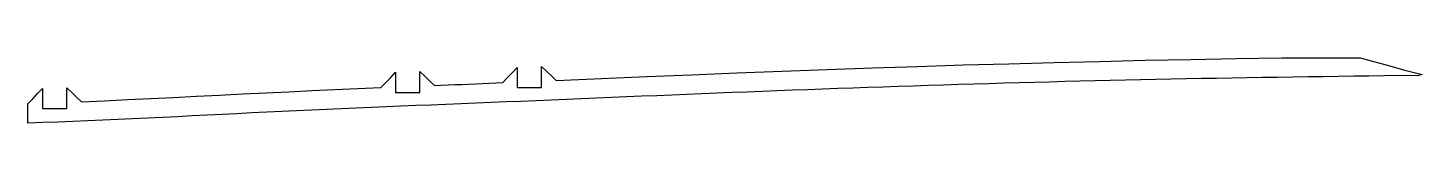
# Model space of a CAD drawing. Header units: millimetres. Extents: x 62 to 348, y -10 to 4.
import ezdxf

# ---------------------------------------------------------------- set-up
doc = ezdxf.new("R2010")
doc.units = ezdxf.units.MM

msp = doc.modelspace()

# ---------------------------------------------------------------- linework, layer by layer
msp.add_lwpolyline([(319.52, 3.63), (335.55, 3.63), (338.62, 2.81), (341.66, 1.99), (344.48, 1.18), (348.3, 0.23), (347.35, -0.1), (343.4, -0.02), (340.61, -0.1), (337.35, -0.12), (334.25, -0.17), (331.12, -0.21), (327.98, -0.25), (324.85, -0.29), (321.72, -0.34), (318.59, -0.39), (315.47, -0.44), (312.34, -0.49), (309.22, -0.54), (306.09, -0.59), (302.97, -0.65), (299.85, -0.71), (293.61, -0.84), (290.49, -0.9), (287.37, -0.97), (284.25, -1.04), (281.14, -1.11), (278.02, -1.19), (274.91, -1.27), (271.79, -1.35), (268.68, -1.43), (265.57, -1.51), (262.46, -1.6), (259.35, -1.69), (256.24, -1.78), (253.13, -1.87), (250.02, -1.97), (246.92, -2.07), (243.81, -2.17), (240.71, -2.27), (237.6, -2.37), (234.5, -2.48), (231.39, -2.59), (228.29, -2.7), (225.19, -2.81), (222.09, -2.92), (218.99, -3.04), (215.89, -3.16), (212.79, -3.28), (209.69, -3.4), (206.6, -3.52), (203.5, -3.64), (200.4, -3.77), (197.31, -3.89), (194.21, -4.02), (191.12, -4.15), (188.03, -4.28), (184.93, -4.41), (181.84, -4.54), (178.75, -4.67), (175.66, -4.8), (172.57, -4.93), (169.48, -5.06), (166.39, -5.19), (163.3, -5.32), (160.21, -5.45), (157.12, -5.58), (154.03, -5.7), (150.94, -5.83), (147.85, -5.95), (144.77, -6.07), (141.67, -6.19), (138.59, -6.31), (135.54, -6.44), (132.47, -6.56), (129.41, -6.69), (126.35, -6.83), (123.29, -6.97), (120.23, -7.11), (117.18, -7.26), (114.12, -7.41), (111.06, -7.56), (108, -7.71), (104.94, -7.86), (101.88, -8.02), (98.82, -8.17), (95.76, -8.32), (92.69, -8.48), (89.63, -8.63), (86.57, -8.78), (83.5, -8.93), (80.44, -9.07), (77.37, -9.21), (74.3, -9.34), (71.23, -9.47), (68.15, -9.59), (65.08, -9.7), (62, -9.8), (62, -5.8), (62, -5.8), (62, -5.8), (62, -5.8), (62, -5.8), (62, -5.8), (62, -5.8), (62, -5.8), (63, -4.77), (64, -3.73), (65, -2.7), (65, -6.8), (70, -6.8), (70, -2.51), (71, -3.47), (72, -4.43), (73, -5.39), (77.73, -5.19), (82.46, -4.97), (87.19, -4.74), (91.92, -4.51), (96.64, -4.27), (101.37, -4.04), (106.1, -3.8), (110.83, -3.56), (115.56, -3.33), (120.29, -3.1), (125.03, -2.89), (129.77, -2.67), (134.5, -2.47), (135.5, -1.43), (136.5, -0.39), (137.5, 0.65), (137.5, -3.47), (142.5, -3.47), (142.5, 0.84), (143.5, -0.12), (144.5, -1.08), (145.5, -2.04), (146.9, -1.99), (148.3, -1.93), (149.7, -1.87), (151.1, -1.82), (152.5, -1.76), (153.9, -1.7), (155.3, -1.65), (156.7, -1.59), (158.1, -1.53), (159.5, -1.47), (160.5, -0.43), (161.5, 0.61), (162.5, 1.65), (162.5, -2.47), (167.5, -2.47), (167.5, 1.86), (168.5, 0.9), (169.5, -0.05), (170.5, -1.01), (179.76, -0.62), (189.02, -0.23), (198.3, 0.15), (207.58, 0.52), (216.87, 0.88), (226.16, 1.22), (235.46, 1.55), (244.77, 1.86), (254.09, 2.16), (263.41, 2.43), (272.74, 2.68), (282.08, 2.91), (291.43, 3.12), (300.78, 3.31), (310.15, 3.48), (319.52, 3.63)], close=True)

doc.saveas('drawing.dxf')
